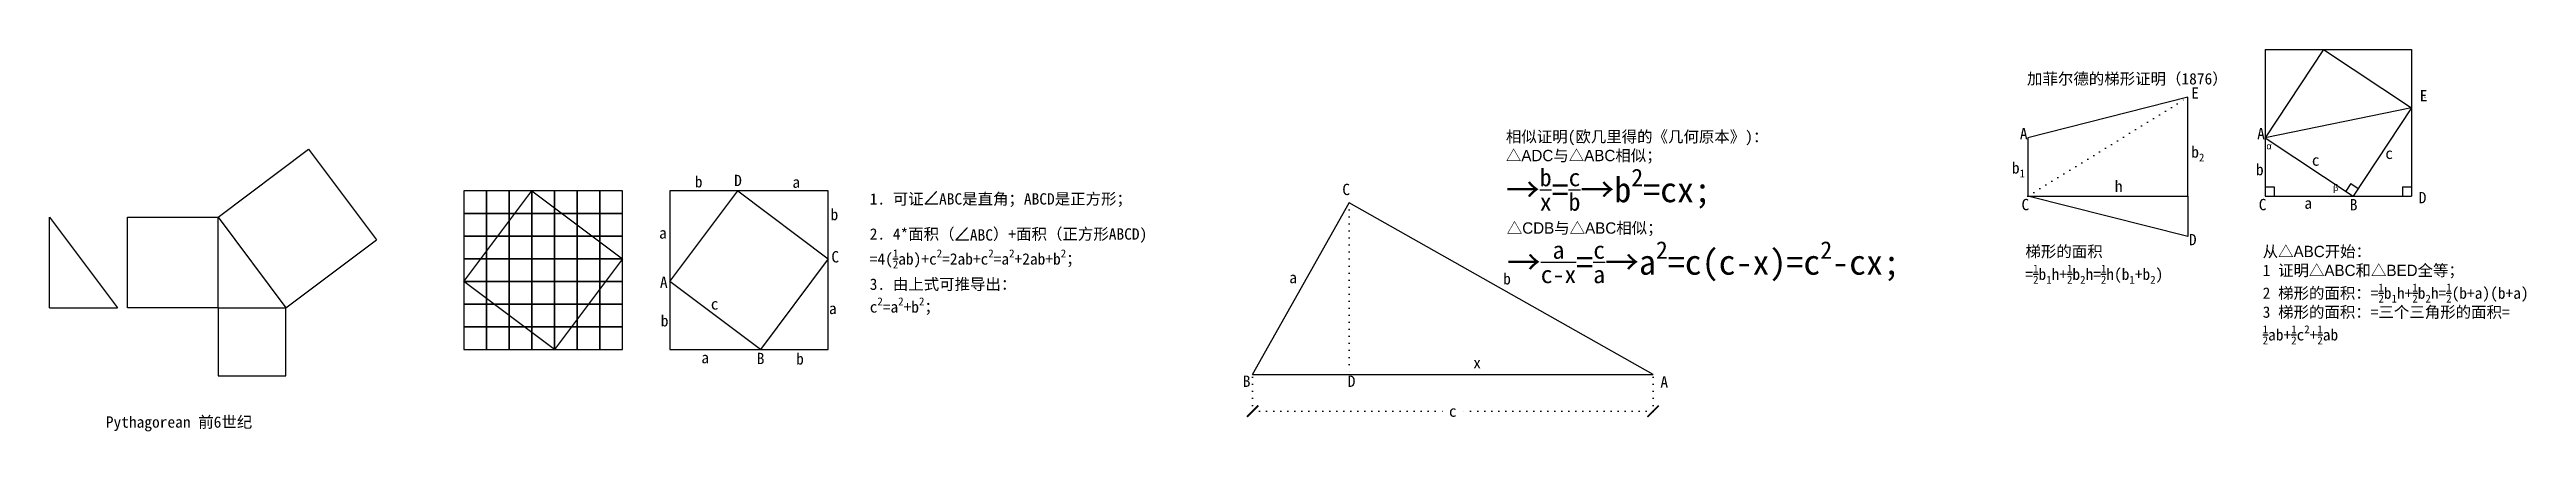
# Model space of a CAD drawing. Header units: millimetres. Extents: x 1583 to 2677, y 981 to 1149.
import ezdxf

# ---------------------------------------------------------------- set-up
doc = ezdxf.new("R2010")
doc.units = ezdxf.units.MM
doc.linetypes.add('ACAD_ISO07W100', pattern=[3, 0, -3])
doc.styles.get("Standard").update_dxf_attribs({"font": ''})
doc.styles.add('w', font='', dxfattribs={"height": 5})
doc.styles.get('Standard').set_extended_font_data('SimSun')
doc.styles.get('w').set_extended_font_data('SimSun')
doc.dimstyles.new('w', dxfattribs={"dimscale": 2, "dimtxt": 2.5, "dimasz": 2.5, "dimexe": 1.25, "dimexo": 0.625, "dimtad": 0, "dimtxsty": 'Standard', "dimblk": 'ARCHTICK', "dimcen": 2.5, "dimclrd": 5, "dimclre": 5, "dimadec": 0, "dimazin": 0, "dimtfac": 1, "dimtmove": 0, "dimatfit": 3, "dimfxl": 1, "dimarcsym": 0})

# ---------------------------------------------------------------- blocks, each defined once
blk = doc.blocks.new('_ArchTick')
at = {"color": 0, "linetype": 'ByBlock', "const_width": 0.15}
blk.add_lwpolyline([(-0.5, -0.5), (0.5, 0.5)], dxfattribs=at)
blk = doc.blocks.new('*D6')
at = {"color": 5, "linetype": 'ACAD_ISO07W100', "lineweight": -2}
for p, q in [((2114.4, 1004.7), (2114.4, 987.2)), ((2291.3, 1004.7), (2291.3, 987.2)), ((2114.4, 989.7), (2200.2, 989.7)), ((2291.3, 989.7), (2205.4, 989.7))]:
    blk.add_line(p, q, dxfattribs=at)
at = {"layer": 'Defpoints', "color": 0}
for p in [(2114.4, 1006), (2291.3, 1006), (2291.3, 989.7)]:
    blk.add_point(p, dxfattribs=at)
at = {"color": 5, "lineweight": -2, "xscale": 5, "yscale": 5, "zscale": 5, "rotation": 180}
blk.add_blockref('_ArchTick', (2114.4, 989.7), dxfattribs=at)
at = {"color": 5, "lineweight": -2, "xscale": 5, "yscale": 5, "zscale": 5}
blk.add_blockref('_ArchTick', (2291.3, 989.7), dxfattribs=at)
at = {"color": 0, "insert": (2202.8, 989.7), "char_height": 5, "attachment_point": 5}
blk.add_mtext('c', dxfattribs=at)

msp = doc.modelspace()

# ---------------------------------------------------------------- linework, layer by layer
for p, q in [((2561.591, 1149.277), (2561.591, 1110.375)), ((2561.591, 1149.277), (2626.238, 1149.277)), ((2561.591, 1149.277), (2587.307, 1149.277)), ((2587.307, 1149.277), (2561.591, 1110.375)), ((2587.307, 1149.277), (2626.229, 1123.548)), ((2626.238, 1149.277), (2626.238, 1123.561)), ((2527.481, 1128.251), (2456.832, 1110.375)), ((2527.481, 1084.659), (2527.481, 1128.251)), ((2632.269, 1128.251), (2632.082, 1128.204)), ((2626.238, 1123.561), (2561.619, 1110.375)), ((2626.238, 1123.561), (2600.522, 1084.659)), ((2626.238, 1123.561), (2626.238, 1084.659)), ((1657.469, 1075.391), (1697.469, 1105.391)), ((1697.469, 1105.391), (1727.469, 1065.391)), ((2456.832, 1110.375), (2456.832, 1084.659)), ((2561.619, 1110.375), (2561.619, 1084.659)), ((2561.619, 1110.375), (2600.522, 1084.659)), ((2456.832, 1084.659), (2527.481, 1084.659)), ((2527.481, 1066.783), (2456.832, 1084.659)), ((2527.481, 1084.659), (2527.481, 1066.783)), ((2561.619, 1088.659), (2565.619, 1088.659)), ((2561.619, 1084.659), (2600.522, 1084.659)), ((2565.619, 1088.659), (2565.619, 1084.659)), ((2599.39, 1090.201), (2597.185, 1086.864)), ((2599.39, 1090.201), (2602.727, 1087.996)), ((2600.522, 1084.659), (2626.238, 1084.659)), ((2622.238, 1088.659), (2622.238, 1084.659)), ((2622.238, 1088.659), (2626.238, 1088.659)), ((1583.065, 1035.391), (1583.065, 1075.391)), ((1583.065, 1075.391), (1613.065, 1035.391)), ((1617.469, 1035.391), (1617.469, 1075.391)), ((1617.469, 1075.391), (1657.469, 1075.391)), ((1657.469, 1035.391), (1657.469, 1075.391)), ((1657.469, 1075.391), (1687.469, 1035.391)), ((2114.378, 1005.962), (2157.099, 1081.681)), ((2291.3, 1005.962), (2157.099, 1081.681)), ((1687.469, 1035.391), (1727.469, 1065.391)), ((1583.065, 1035.391), (1613.065, 1035.391)), ((1657.469, 1035.391), (1617.469, 1035.391)), ((1657.469, 1035.391), (1687.469, 1035.391)), ((1657.469, 1035.391), (1657.469, 1005.391)), ((1687.469, 1005.391), (1687.469, 1035.391)), ((1657.469, 1005.391), (1687.469, 1005.391)), ((2114.378, 1005.962), (2157.099, 1005.962))]:
    msp.add_line(p, q)
at = {"linetype": 'ACAD_ISO07W100'}
for p, q in [((2456.832, 1084.659), (2527.481, 1128.251)), ((2157.099, 1081.681), (2157.099, 1005.962))]:
    msp.add_line(p, q, dxfattribs=at)
at = {"color": 5}
msp.add_line((2157.099, 1005.962), (2291.3, 1005.962), dxfattribs=at)
for points in [[(1766.074, 1077.002), (1776.074, 1077.002), (1776.074, 1087.002), (1766.074, 1087.002)], [(1776.074, 1077.002), (1786.074, 1077.002), (1786.074, 1087.002), (1776.074, 1087.002)], [(1786.074, 1077.002), (1796.074, 1077.002), (1796.074, 1087.002), (1786.074, 1087.002)], [(1796.074, 1077.002), (1806.074, 1077.002), (1806.074, 1087.002), (1796.074, 1087.002)], [(1806.074, 1077.002), (1816.074, 1077.002), (1816.074, 1087.002), (1806.074, 1087.002)], [(1816.074, 1077.002), (1826.074, 1077.002), (1826.074, 1087.002), (1816.074, 1087.002)], [(1826.074, 1077.002), (1836.074, 1077.002), (1836.074, 1087.002), (1826.074, 1087.002)], [(1766.074, 1067.002), (1776.074, 1067.002), (1776.074, 1077.002), (1766.074, 1077.002)], [(1776.074, 1067.002), (1786.074, 1067.002), (1786.074, 1077.002), (1776.074, 1077.002)], [(1786.074, 1067.002), (1796.074, 1067.002), (1796.074, 1077.002), (1786.074, 1077.002)], [(1796.074, 1067.002), (1806.074, 1067.002), (1806.074, 1077.002), (1796.074, 1077.002)], [(1806.074, 1067.002), (1816.074, 1067.002), (1816.074, 1077.002), (1806.074, 1077.002)], [(1816.074, 1067.002), (1826.074, 1067.002), (1826.074, 1077.002), (1816.074, 1077.002)], [(1826.074, 1067.002), (1836.074, 1067.002), (1836.074, 1077.002), (1826.074, 1077.002)], [(1766.074, 1057.002), (1776.074, 1057.002), (1776.074, 1067.002), (1766.074, 1067.002)], [(1776.074, 1057.002), (1786.074, 1057.002), (1786.074, 1067.002), (1776.074, 1067.002)], [(1786.074, 1057.002), (1796.074, 1057.002), (1796.074, 1067.002), (1786.074, 1067.002)], [(1796.074, 1057.002), (1806.074, 1057.002), (1806.074, 1067.002), (1796.074, 1067.002)], [(1806.074, 1057.002), (1816.074, 1057.002), (1816.074, 1067.002), (1806.074, 1067.002)], [(1816.074, 1057.002), (1826.074, 1057.002), (1826.074, 1067.002), (1816.074, 1067.002)], [(1826.074, 1057.002), (1836.074, 1057.002), (1836.074, 1067.002), (1826.074, 1067.002)], [(1766.074, 1047.002), (1776.074, 1047.002), (1776.074, 1057.002), (1766.074, 1057.002)], [(1776.074, 1047.002), (1786.074, 1047.002), (1786.074, 1057.002), (1776.074, 1057.002)], [(1786.074, 1047.002), (1796.074, 1047.002), (1796.074, 1057.002), (1786.074, 1057.002)], [(1796.074, 1047.002), (1806.074, 1047.002), (1806.074, 1057.002), (1796.074, 1057.002)], [(1806.074, 1047.002), (1816.074, 1047.002), (1816.074, 1057.002), (1806.074, 1057.002)], [(1816.074, 1047.002), (1826.074, 1047.002), (1826.074, 1057.002), (1816.074, 1057.002)], [(1826.074, 1047.002), (1836.074, 1047.002), (1836.074, 1057.002), (1826.074, 1057.002)], [(1766.074, 1037.002), (1776.074, 1037.002), (1776.074, 1047.002), (1766.074, 1047.002)], [(1776.074, 1037.002), (1786.074, 1037.002), (1786.074, 1047.002), (1776.074, 1047.002)], [(1786.074, 1037.002), (1796.074, 1037.002), (1796.074, 1047.002), (1786.074, 1047.002)], [(1796.074, 1037.002), (1806.074, 1037.002), (1806.074, 1047.002), (1796.074, 1047.002)], [(1806.074, 1037.002), (1816.074, 1037.002), (1816.074, 1047.002), (1806.074, 1047.002)], [(1816.074, 1037.002), (1826.074, 1037.002), (1826.074, 1047.002), (1816.074, 1047.002)], [(1826.074, 1037.002), (1836.074, 1037.002), (1836.074, 1047.002), (1826.074, 1047.002)], [(1766.074, 1027.002), (1776.074, 1027.002), (1776.074, 1037.002), (1766.074, 1037.002)], [(1776.074, 1027.002), (1786.074, 1027.002), (1786.074, 1037.002), (1776.074, 1037.002)], [(1786.074, 1027.002), (1796.074, 1027.002), (1796.074, 1037.002), (1786.074, 1037.002)], [(1796.074, 1027.002), (1806.074, 1027.002), (1806.074, 1037.002), (1796.074, 1037.002)], [(1806.074, 1027.002), (1816.074, 1027.002), (1816.074, 1037.002), (1806.074, 1037.002)], [(1816.074, 1027.002), (1826.074, 1027.002), (1826.074, 1037.002), (1816.074, 1037.002)], [(1826.074, 1027.002), (1836.074, 1027.002), (1836.074, 1037.002), (1826.074, 1037.002)], [(1766.074, 1017.002), (1776.074, 1017.002), (1776.074, 1027.002), (1766.074, 1027.002)], [(1776.074, 1017.002), (1786.074, 1017.002), (1786.074, 1027.002), (1776.074, 1027.002)], [(1786.074, 1017.002), (1796.074, 1017.002), (1796.074, 1027.002), (1786.074, 1027.002)], [(1796.074, 1017.002), (1806.074, 1017.002), (1806.074, 1027.002), (1796.074, 1027.002)], [(1806.074, 1017.002), (1816.074, 1017.002), (1816.074, 1027.002), (1806.074, 1027.002)], [(1816.074, 1017.002), (1826.074, 1017.002), (1826.074, 1027.002), (1816.074, 1027.002)], [(1826.074, 1017.002), (1836.074, 1017.002), (1836.074, 1027.002), (1826.074, 1027.002)]]:
    msp.add_lwpolyline(points, close=True)
at = {"color": 1}
for points in [[(1806.074, 1017.002), (1766.074, 1047.002), (1796.074, 1087.002), (1836.074, 1057.002), (1806.074, 1017.002)], [(1836.074, 1057.002), (1796.074, 1057.002), (1796.074, 1087.002)], [(1796.074, 1087.002), (1796.074, 1047.002)], [(1897.005, 1017.002), (1857.005, 1047.002), (1887.005, 1087.002), (1927.005, 1057.002), (1897.005, 1017.002)], [(1806.074, 1057.002), (1806.074, 1017.002)], [(1806.074, 1047.002), (1766.074, 1047.002)]]:
    msp.add_lwpolyline(points, dxfattribs=at)
msp.add_lwpolyline([(1857.005, 1017.002), (1927.005, 1017.002), (1927.005, 1087.002), (1857.005, 1087.002)], close=True, dxfattribs=at)

# ---------------------------------------------------------------- texts
at = {"char_height": 5, "attachment_point": 1, "style": 'w'}
for s, insert, width in [('加菲尔德的梯形证明（1876）', (2456.414, 1138.892), 162.74025), ('\\A1;相似证明(欧几里得的《几何原本》)：\\P△{\\fËÎÌå|b0|i0|c134|p0;ADC}与△{\\fËÎÌå|b0|i0|c134|p0;ABC}相似；{\\H2.2x;\\P→\\H0.7x;\\Sb/x;\\H1.429x;=\\H0.7x;\\Sc/b;\\H1.428x;→b\\H0.7x;\\S2^ ;\\H1.429x;=cx;}', (2226.262, 1113.362), 159.4886), ('\\A1;△{\\fËÎÌå|b0|i0|c134|p0;CDB}与△{\\fËÎÌå|b0|i0|c134|p0;ABC}相似；{\\H2.2x;\\P→\\H0.7x;\\Sa/c-x;\\H1.429x;=\\H0.7x;\\Sc/a;\\H1.428x;→a\\H0.7x;\\S2^ ;\\H1.429x;=c(c-x)=c\\H0.7x;\\S2^ ;\\H1.429x;-cx;}', (2226.665, 1073.034), 182.90718), ('\\A1;梯形的面积\\P={\\H0.7x;\\S1/2;}b{\\H0.7x;\\S^ 1;}h+{\\H0.7x;\\S1/2;}b{\\H0.7x;\\S^ 2;}h={\\H0.7x;\\S1/2;}h(b{\\H0.7x;\\S^ 1;}+b{\\H0.7x;\\S^ 2;})', (2455.711, 1062.696), 65.63077), ('\\A1;从△{\\fËÎÌå|b0|i0|c134|p0;ABC}开始：\\P1 证明△{\\fËÎÌå|b0|i0|c134|p0;ABC}和△{\\fËÎÌå|b0|i0|c134|p0;BED}全等；\\P2 梯形的面积：={\\H0.7x;\\S1/2;}b{\\H0.7x;\\S^ 1;}h+{\\H0.7x;\\S1/2;}b{\\H0.7x;\\S^ 2;}h={\\H0.7x;\\S1/2;}(b+a)(b+a)\\P3 梯形的面积：=三个三角形的面积=\\P{\\H0.7x;\\S1/2;\\H1.429x;ab\\H1x;+\\H0.7x;\\S1/2;\\H1.429x;c\\H0.7x;\\S2^ ;\\H1.429x;+\\H0.7x;\\S1/2;\\H1.429x;ab}', (2560.499, 1062.696), 156.83445), ('Pythagorean 前6世纪', (1607.921, 987.445), 89.34249)]:
    msp.add_mtext(s, dxfattribs=dict(at, insert=insert, width=width))
at = {"color": 1, "attachment_point": 1, "style": 'w'}
for s, insert, char_height, width in [('E', (2528.961, 1132.631), 5, 8.52285), ('E', (2629.859, 1131.435), 5, 8.52285), ('A', (2453.266, 1114.697), 5, 8.52285), ('\\A1;b{\\H0.7x;\\S^ 2;}', (2528.961, 1106.609), 5, 8.52285), ('A', (2558.053, 1114.697), 5, 8.52285), ('{\\f·ÂËÎ|b0|i0|c134|p0;α}', (2562.162, 1108.243), 3, 8.52285), ('D', (1885.432, 1094.017), 5, 8.52285), ('\\A1;b{\\H0.7x;\\S^ 1;}', (2449.745, 1099.577), 5, 8.52285), ('\\A1;b', (2557.525, 1098.829), 5, 8.52285), ('\\A1;c', (2582.208, 1103.013), 5, 8.52285), ('c', (2614.635, 1106.009), 5, 8.52285), ('b', (1868.041, 1093.475), 5, 8.52285), ('a', (1911.157, 1093.294), 5, 8.52285), ('1. 可证{\\f·ÂËÎ|b0|i0|c134|p0;\\H1.167x;∠}ABC是直角；ABCD是正方形；', (1945.301, 1086.732), 5, 119.88838), ('C', (2154.022, 1090.079), 5, 8.52285), ('C', (2453.97, 1083.401), 5, 8.52285), ('h', (2495.162, 1091.489), 5, 8.52285), ('C', (2558.758, 1083.401), 5, 8.52285), ('{\\f·ÂËÎ|b0|i0|c134|p0;β}', (2591.633, 1089.865), 3, 8.52285), ('B', (2598.971, 1083.326), 5, 8.52285), ('D', (2629.415, 1086.45), 5, 8.52285), ('b', (1928.004, 1079), 5, 8.52285), ('\\A1;a', (2578.917, 1084.037), 5, 8.52285), ('a', (1852.281, 1070.858), 5, 8.52285), ('\\A1;2. 4*面积（{\\A0;\\f·ÂËÎ|b0|i0|c134|p0;\\H1.167x;∠\\fSimSun|b0|i0|c134|p2;\\H0.8569x;ABC}）+面积（正方形ABCD)\\P=4({\\H0.7x;\\S1/2;}ab)+c{\\H0.7x;\\S2^ ;}=2ab+c{\\H0.7x;\\S2^ ;}=a{\\H0.7x;\\S2^ ;}+2ab+b{\\H0.7x;\\S2^ ;}；', (1945.301, 1070.824), 5, 134.36765), ('D', (2527.905, 1067.929), 5, 8.52285), ('C', (1928.367, 1060.363), 5, 8.52285), ('b', (2225.064, 1050.656), 5, 8.52285), ('A', (1852.643, 1049.145), 5, 8.52285), ('\\A1;3. 由上式可推导出：\\Pc{\\H0.7x;\\S2^ ;}=a{\\H0.7x;\\S2^ ;}+b{\\H0.7x;\\S2^ ;}；', (1945.301, 1048.264), 5, 134.36765), ('a', (2130.574, 1051.2), 5, 8.52285), ('b', (1853.005, 1032.137), 5, 8.52285), ('c', (1875.106, 1039.556), 5, 8.52285), ('a', (1927.28, 1037.566), 5, 8.52285), ('a', (1870.94, 1015.853), 5, 8.52285), ('B', (1895.396, 1015.491), 5, 8.52285), ('b', (1912.787, 1015.31), 5, 8.52285), ('x', (2211.839, 1013.637), 5, 8.52285), ('B', (2110.066, 1005.434), 5, 8.52285), ('D', (2156.41, 1005.445), 5, 8.52285), ('A', (2294.493, 1005.107), 5, 8.52285)]:
    msp.add_mtext(s, dxfattribs=dict(at, insert=insert, char_height=char_height, width=width))

# ---------------------------------------------------------------- dimensions: what is measured, and where the dimension line sits
dim = msp.add_linear_dim(base=(2291.3, 989.671), p1=(2114.378, 1005.962), p2=(2291.3, 1005.962), text='c', dimstyle='w')
dim.commit()
dim.dimension.update_dxf_attribs({"geometry": '*D6', "text_midpoint": (2202.839, 989.671)})

doc.saveas('drawing.dxf')
